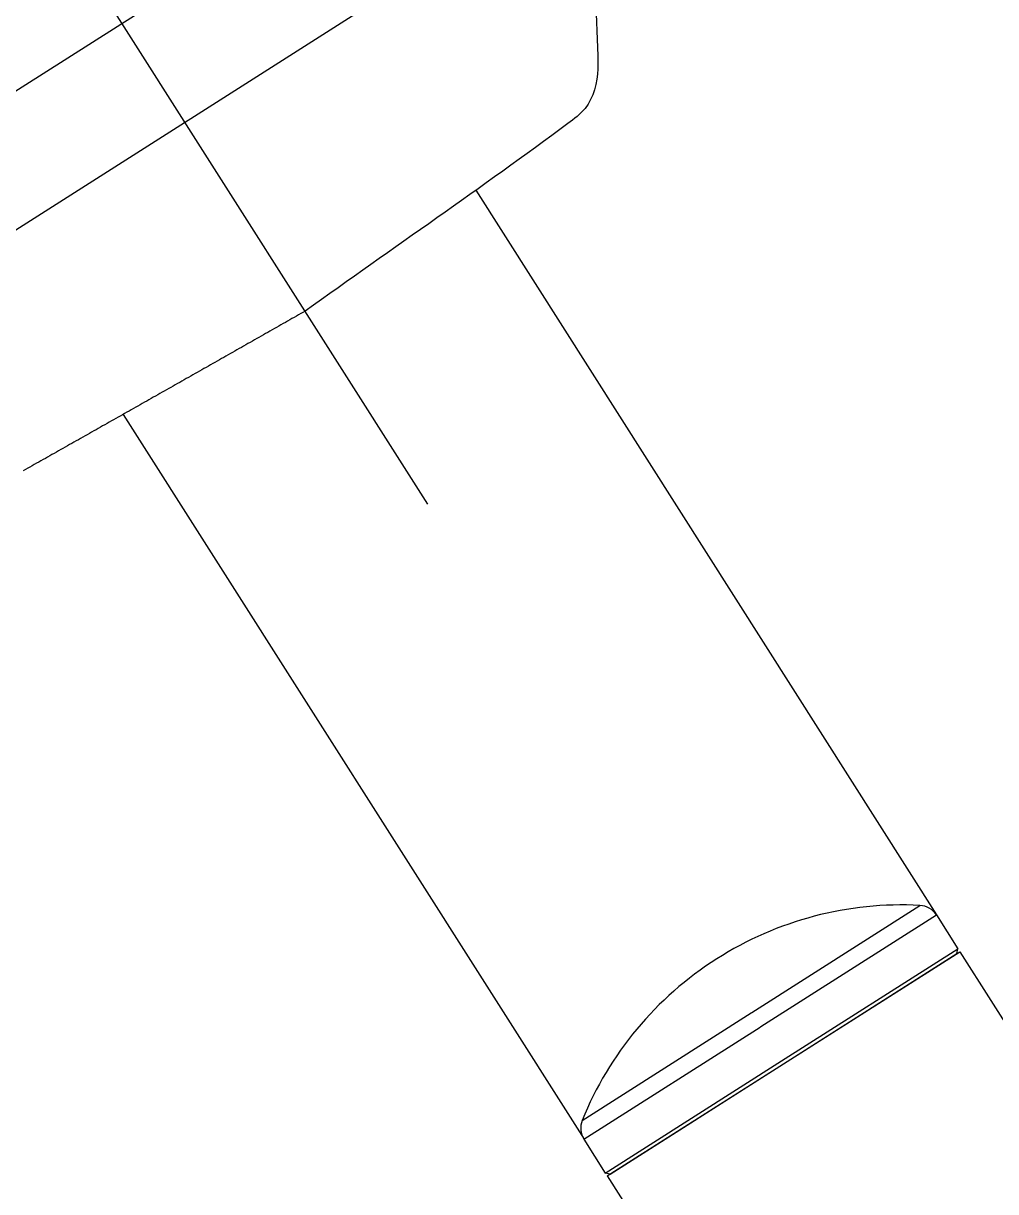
# Model space of a CAD drawing. Header units: millimetres. Extents: x 1145859089 to 1147511753, y -1047484727 to -1047247487.
# Drawn here: x 1145997370.6 to 1145997511.4, y -1047438517.1 to -1047438348 of the extents above; entities that cross this region are included whole.
import ezdxf
from ezdxf.xclip import XClip

# ---------------------------------------------------------------- set-up
doc = ezdxf.new("R2010")
doc.units = ezdxf.units.MM
doc.header["$LTSCALE"] = 100
doc.header["$MEASUREMENT"] = 0
doc.header["$XCLIPFRAME"] = 2
doc.linetypes.add('단지배치도$0$CENTER', pattern=[31, 30, -0.5, 0, -0.5])
doc.layers.get('0').update_dxf_attribs({"linetype": 'CONTINUOUS'})
doc.layers.add('XREF', color=135, linetype='CONTINUOUS')
doc.layers.add('단지배치도$0$W240910', color=135, linetype='CONTINUOUS')

# ---------------------------------------------------------------- blocks, each defined once
blk = doc.blocks.new('단지배치도$0$zw$9902')
at = {"layer": '단지배치도$0$W240910', "linetype": '단지배치도$0$CENTER', "ltscale": 50}
blk.add_line((59288.35, -67048.28), (58959.66, -66531.63), dxfattribs=at)
at = {"layer": '단지배치도$0$W240910', "linetype": '단지배치도$0$CENTER', "ltscale": 20}
blk.add_line((59044.92, -67105.32), (59443.17, -66851.96), dxfattribs=at)
at = {"layer": '단지배치도$0$W240910', "linetype": 'ByBlock', "ltscale": 20}
for p, q in [((59285.18, -66972.62), (59221.08, -67013.4)), ((59295.28, -67002.82), (59362.01, -67107.7)), ((59244.21, -67035.26), (59310.96, -67140.18)), ((59335.25, -67121.83), (59359.59, -67106.34)), ((59336.57, -67123.88), (59361.97, -67107.73)), ((59361.97, -67107.73), (59365.08, -67112.61)), ((59314.3, -67145.51), (59365.35, -67113.04)), ((59339.56, -67128.85), (59365.08, -67112.61)), ((59339.83, -67129.27), (59364.93, -67113.31)), ((59364.93, -67113.31), (59365.08, -67112.61)), ((59365.35, -67113.04), (59376.86, -67131.14)), ((59310.68, -67137.46), (59335.13, -67121.9)), ((59335.13, -67121.9), (59335.25, -67121.83)), ((59310.92, -67140.2), (59336.45, -67123.96)), ((59336.45, -67123.96), (59336.57, -67123.88)), ((59314.03, -67145.09), (59339.56, -67128.85)), ((59314.72, -67145.24), (59339.83, -67129.27)), ((59310.92, -67140.2), (59314.03, -67145.09)), ((59314.72, -67145.24), (59314.03, -67145.09)), ((59314.3, -67145.51), (59325.82, -67163.61))]:
    blk.add_line(p, q, dxfattribs=at)
at = {"layer": '단지배치도$0$W240910'}
for radius in [11431.38, 11931.38]:
    blk.add_arc((57394.29, -57699.4), radius, 251.62775, 321.418131, dxfattribs=at)
at = {"layer": '단지배치도$0$W240910', "linetype": 'ByBlock', "ltscale": 20}
for centre, radius, start, end in [((59357, -67156.27), 50, 87.0283, 122.4639), ((59359.44, -67109.34), 3, 32.4639, 87.0283), ((59357, -67156.27), 50, 122.4639, 157.8995), ((59313.46, -67138.59), 3, 157.8995, 212.4639)]:
    blk.add_arc(centre, radius, start, end, dxfattribs=at)
blk.add_open_spline([(59311.82, -66964.08), (59312.09, -66964.4), (59312.31, -66971.13), (59312.85, -66978.46), (59312.99, -66986.97), (59312.02, -66990.63), (59297.02, -67001.81), (59283.23, -67011.25), (59270.56, -67020.32)], degree=3, knots=[0, 0, 0, 0, 1.099982, 20.542667, 21.27525, 27.305259, 30.651338, 77.40869, 77.40869, 77.40869, 77.40869], dxfattribs=at)
blk.add_rational_spline([(59270.56, -67020.32), (59250.17, -67031.91), (59229.74, -67043.43)], [1, 0.999998462546, 1], degree=2, dxfattribs=at)
blk = doc.blocks.new('단지배치도')
blk.add_blockref('단지배치도$0$zw$9902', (141034.19, 142437.16))

msp = doc.modelspace()

# ---------------------------------------------------------------- block references
at = {"layer": 'XREF'}
ref = msp.add_blockref('단지배치도', (1145797106.633357, -1047513806.462535), dxfattribs=at)
XClip(ref).set_block_clipping_path([(72982.4064819524, 34919.7593965298), (360382.4067475507, 255319.7593436697)])

doc.saveas('drawing.dxf')
